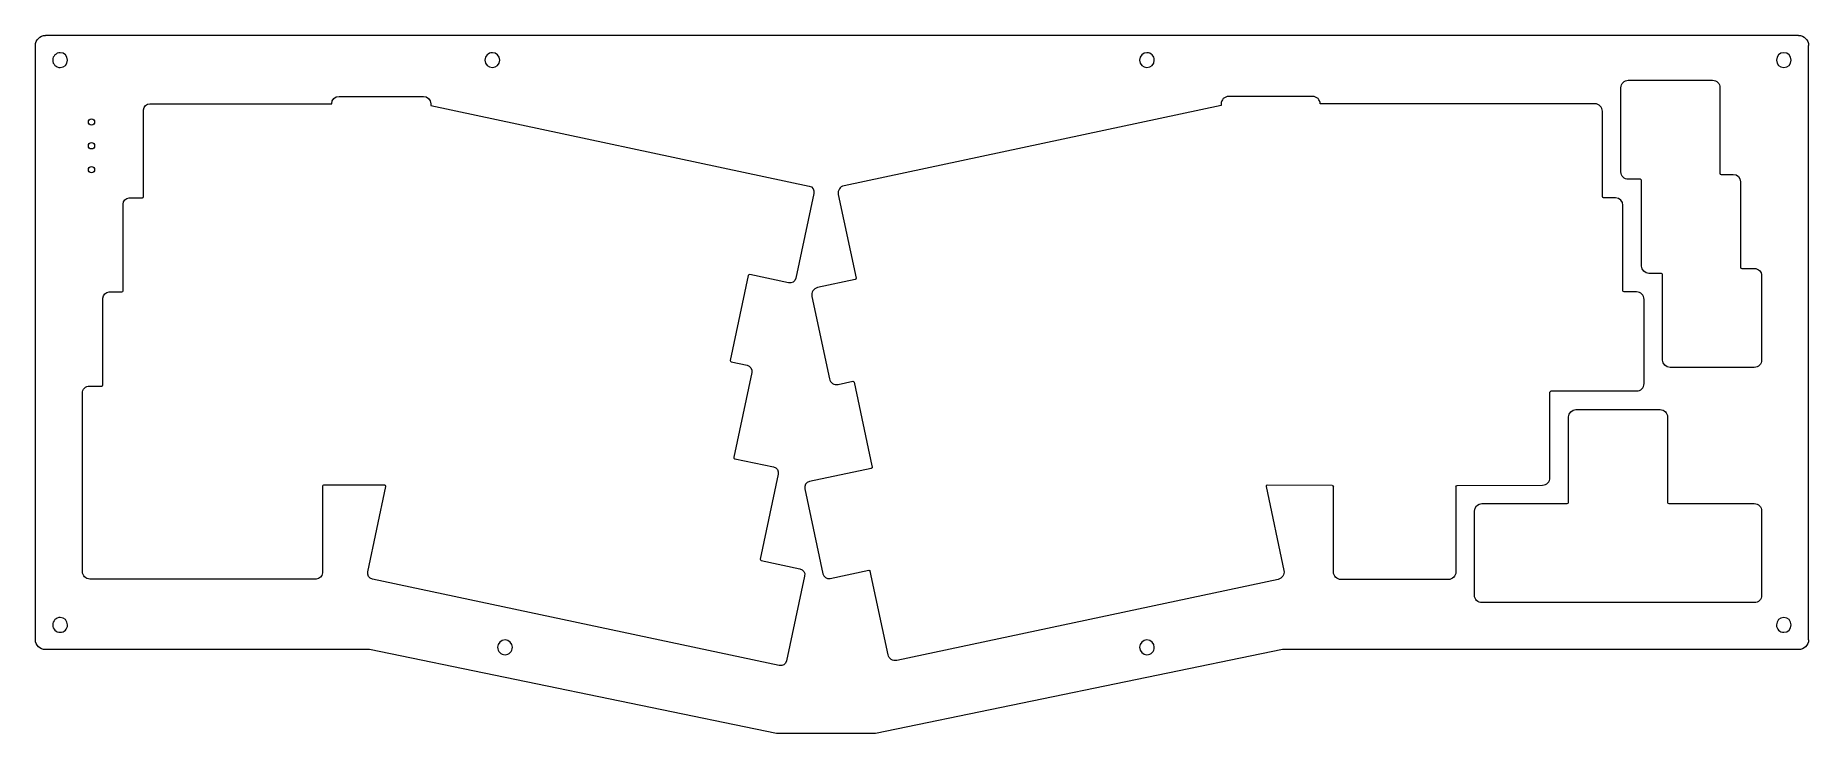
# Model space of a CAD drawing. Header units: millimetres. Extents: x -180 to 179, y -75 to 66.
import ezdxf

# ---------------------------------------------------------------- set-up
doc = ezdxf.new("R2010")
doc.units = ezdxf.units.MM
doc.header["$MEASUREMENT"] = 0
doc.layers.add('Layer 1', color=7, linetype='Continuous')

msp = doc.modelspace()

# ---------------------------------------------------------------- linework, layer by layer
at = {"layer": 'Layer 1', "color": 1, "lineweight": 9}
for centre in [(-168.419, 48.7023), (-168.419, 43.8763), (-168.419, 39.0503)]:
    msp.add_ellipse(centre, major_axis=(0, 0.635), ratio=1, dxfattribs=at)
at = {"layer": 'Layer 1', "color": 3, "lineweight": 9}
for points, knots in [([(-29.6742, -75.1378), (-29.6742, -75.1378), (-112.1319, -58.1353), (-112.1319, -58.1353), (-112.1319, -58.1353), (-112.1319, -58.1353), (-177.7652, -58.1353), (-177.7652, -58.1353), (-177.7652, -58.1353), (-178.8716, -58.1353), (-179.7661, -57.2407), (-179.7661, -56.1363), (-179.7661, -56.1363), (-179.7661, -56.1363), (-179.7661, 64.2185), (-179.7661, 64.2185), (-179.7661, 64.2185), (-179.7661, 65.3229), (-178.8716, 66.2176), (-177.7652, 66.2176)], [0, 0, 0, 0, 0.16666667, 0.16666667, 0.16666667, 0.16666667, 0.33333333, 0.33333333, 0.33333333, 0.33333333, 0.5, 0.5, 0.5, 0.5, 0.66666667, 0.66666667, 0.66666667, 0.66666667, 1, 1, 1, 1]), ([(179.3141, -56.1363), (179.3141, -57.2407), (178.4171, -58.1353), (177.3132, -58.1353), (177.3132, -58.1353), (177.3132, -58.1353), (72.7887, -58.1353), (72.7887, -58.1353), (72.7887, -58.1353), (72.7887, -58.1353), (-9.6709, -75.1378), (-9.6709, -75.1378)], [0, 0, 0, 0, 0.25, 0.25, 0.25, 0.25, 0.5, 0.5, 0.5, 0.5, 1, 1, 1, 1])]:
    msp.add_open_spline(points, degree=3, knots=knots, dxfattribs=at)
for points in [[(177.3132, 66.2176), (177.3132, 66.2176), (-177.7652, 66.2176), (-177.7652, 66.2176)], [(177.3132, 66.2176), (178.4171, 66.2176), (179.3141, 65.3229), (179.3141, 64.2185)]]:
    msp.add_open_spline(points, degree=3, dxfattribs=at)
at = {"layer": 'Layer 1', "color": 1, "lineweight": 5}
for points, knots in [([(-174.7649, 59.719), (-175.5898, 59.719), (-176.2662, 60.3932), (-176.2662, 61.2181), (-176.2662, 61.2181), (-176.2662, 62.045), (-175.5898, 62.7176), (-174.7649, 62.7176), (-174.7649, 62.7176), (-173.9402, 62.7176), (-173.2657, 62.045), (-173.2657, 61.2181), (-173.2657, 61.2181), (-173.2657, 60.3932), (-173.9402, 59.719), (-174.7649, 59.719)], [0, 0, 0, 0, 0.2, 0.2, 0.2, 0.2, 0.4, 0.4, 0.4, 0.4, 0.6, 0.6, 0.6, 0.6, 1, 1, 1, 1]), ([(-87.2325, 59.719), (-88.0575, 59.719), (-88.7334, 60.3932), (-88.7334, 61.2181), (-88.7334, 61.2181), (-88.7334, 62.045), (-88.0575, 62.7176), (-87.2325, 62.7176), (-87.2325, 62.7176), (-86.4075, 62.7176), (-85.733, 62.045), (-85.733, 61.2181), (-85.733, 61.2181), (-85.733, 60.3932), (-86.4075, 59.719), (-87.2325, 59.719)], [0, 0, 0, 0, 0.2, 0.2, 0.2, 0.2, 0.4, 0.4, 0.4, 0.4, 0.6, 0.6, 0.6, 0.6, 1, 1, 1, 1]), ([(45.3244, 59.719), (44.5014, 59.719), (43.825, 60.3932), (43.825, 61.2181), (43.825, 61.2181), (43.825, 62.045), (44.5014, 62.7176), (45.3244, 62.7176), (45.3244, 62.7176), (46.1489, 62.7176), (46.8253, 62.045), (46.8253, 61.2181), (46.8253, 61.2181), (46.8253, 60.3932), (46.1489, 59.719), (45.3244, 59.719)], [0, 0, 0, 0, 0.2, 0.2, 0.2, 0.2, 0.4, 0.4, 0.4, 0.4, 0.6, 0.6, 0.6, 0.6, 1, 1, 1, 1]), ([(174.3128, 59.719), (173.4877, 59.719), (172.8132, 60.3932), (172.8132, 61.2181), (172.8132, 61.2181), (172.8132, 62.045), (173.4877, 62.7176), (174.3128, 62.7176), (174.3128, 62.7176), (175.1378, 62.7176), (175.8118, 62.045), (175.8118, 61.2181), (175.8118, 61.2181), (175.8118, 60.3932), (175.1378, 59.719), (174.3128, 59.719)], [0, 0, 0, 0, 0.2, 0.2, 0.2, 0.2, 0.4, 0.4, 0.4, 0.4, 0.6, 0.6, 0.6, 0.6, 1, 1, 1, 1]), ([(-158.1132, 33.3254), (-158.1132, 33.3254), (-160.7754, 33.3254), (-160.7754, 33.3254), (-160.7754, 33.3254), (-161.4664, 33.3254), (-162.0265, 32.7652), (-162.0265, 32.0743), (-162.0265, 32.0743), (-162.0265, 32.0743), (-162.0265, 14.5312), (-162.0265, 14.5312), (-162.0265, 14.5312), (-162.0265, 14.3902), (-162.1408, 14.2759), (-162.282, 14.2759), (-162.282, 14.2759), (-162.282, 14.2759), (-164.8417, 14.2759), (-164.8417, 14.2759), (-164.8417, 14.2759), (-165.5326, 14.2759), (-166.091, 13.7157), (-166.091, 13.0266), (-166.091, 13.0266), (-166.091, 13.0266), (-166.091, -4.5253), (-166.091, -4.5253), (-166.091, -4.5253), (-166.091, -4.6612), (-166.2028, -4.7717), (-166.3388, -4.7717), (-166.3388, -4.7717), (-166.3388, -4.7717), (-168.7664, -4.7717), (-168.7664, -4.7717), (-168.7664, -4.7717), (-169.5927, -4.7717), (-170.2654, -5.444), (-170.2654, -6.2728), (-170.2654, -6.2728), (-170.2654, -6.2728), (-170.2565, -42.3708), (-170.2565, -42.3708), (-170.2565, -42.3708), (-170.2565, -43.1996), (-169.5838, -43.8722), (-168.755, -43.8722), (-168.755, -43.8722), (-168.755, -43.8722), (-122.9115, -43.8722), (-122.9115, -43.8722), (-122.9115, -43.8722), (-122.221, -43.8722), (-121.6622, -43.3116), (-121.6622, -42.6211), (-121.6622, -42.6211), (-121.6622, -42.6211), (-121.6622, -25.0724), (-121.6622, -25.0724), (-121.6622, -25.0724), (-121.6622, -24.9347), (-121.5485, -24.8227), (-121.4088, -24.8227), (-121.4088, -24.8227), (-121.4088, -24.8227), (-109.0416, -24.8227), (-109.0416, -24.8227), (-109.0416, -24.8227), (-108.8817, -24.8227), (-108.7623, -24.9695), (-108.7956, -25.1256), (-108.7956, -25.1256), (-108.7956, -25.1256), (-112.4644, -42.3892), (-112.4644, -42.3892), (-112.4644, -42.3892), (-112.6079, -43.0656), (-112.1779, -43.7306), (-111.5015, -43.8741), (-111.5015, -43.8741), (-111.5015, -43.8741), (-29.1192, -61.3837), (-29.1192, -61.3837), (-29.1192, -61.3837), (-28.4465, -61.5271), (-27.7834, -61.0973), (-27.6386, -60.4209), (-27.6386, -60.4209), (-27.6386, -60.4209), (-23.9913, -43.2565), (-23.9913, -43.2565), (-23.9913, -43.2565), (-23.846, -42.5807), (-24.276, -41.9169), (-24.9542, -41.772), (-24.9542, -41.772), (-24.9542, -41.772), (-32.8031, -40.1037), (-32.8031, -40.1037), (-32.8031, -40.1037), (-32.9371, -40.0759), (-33.0218, -39.9438), (-32.9922, -39.8078), (-32.9922, -39.8078), (-32.9922, -39.8078), (-29.3451, -22.6417), (-29.3451, -22.6417), (-29.3451, -22.6417), (-29.2001, -21.9672), (-29.6318, -21.304), (-30.3078, -21.1591), (-30.3078, -21.1591), (-30.3078, -21.1591), (-38.1534, -19.4926), (-38.1534, -19.4926), (-38.1534, -19.4926), (-38.2875, -19.463), (-38.3759, -19.327), (-38.3482, -19.1911), (-38.3482, -19.1911), (-38.3482, -19.1911), (-34.7009, -2.0286), (-34.7009, -2.0286), (-34.7009, -2.0286), (-34.5561, -1.3522), (-34.9893, -0.689), (-35.6638, -0.5456), (-35.6638, -0.5456), (-35.6638, -0.5456), (-38.8589, 0.134), (-38.8589, 0.134), (-38.8589, 0.134), (-38.9892, 0.1619), (-39.0757, 0.2921), (-39.0465, 0.4243), (-39.0465, 0.4243), (-39.0465, 0.4243), (-35.3994, 17.5961), (-35.3994, 17.5961), (-35.3994, 17.5961), (-35.3717, 17.7302), (-35.2357, 17.8168), (-35.1017, 17.787), (-35.1017, 17.787), (-35.1017, 17.787), (-27.2543, 16.1187), (-27.2543, 16.1187), (-27.2543, 16.1187), (-26.5765, 15.9757), (-25.9133, 16.4056), (-25.7679, 17.0816), (-25.7679, 17.0816), (-25.7679, 17.0816), (-22.1207, 34.2478), (-22.1207, 34.2478), (-22.1207, 34.2478), (-21.9759, 34.9222), (-22.4091, 35.5874), (-23.0836, 35.7308), (-23.0836, 35.7308), (-23.0836, 35.7308), (-99.7153, 52.0188), (-99.7153, 52.0188), (-99.7153, 52.0188), (-99.7153, 52.0188), (-99.7153, 52.3768), (-99.7153, 52.3768), (-99.7153, 52.3768), (-99.7153, 53.2056), (-100.3879, 53.8763), (-101.2143, 53.8763), (-101.2143, 53.8763), (-101.2143, 53.8763), (-118.2648, 53.8763), (-118.2648, 53.8763), (-118.2648, 53.8763), (-119.0936, 53.8763), (-119.7644, 53.2056), (-119.7644, 52.3768), (-119.7644, 52.3768), (-119.7644, 52.3768), (-156.6141, 52.3768), (-156.6141, 52.3768), (-156.6141, 52.3768), (-157.3047, 52.3768), (-157.8634, 51.8184), (-157.8634, 51.1275), (-157.8634, 51.1275), (-157.8634, 51.1275), (-157.8634, 33.577), (-157.8634, 33.577), (-157.8634, 33.577), (-157.8634, 33.4397), (-157.9753, 33.3292), (-158.1113, 33.3292), (-158.1113, 33.3292), (-158.1113, 33.3292), (-158.1132, 33.3254), (-158.1132, 33.3254)], [0, 0, 0, 0, 0.01960784, 0.01960784, 0.01960784, 0.01960784, 0.03921569, 0.03921569, 0.03921569, 0.03921569, 0.05882353, 0.05882353, 0.05882353, 0.05882353, 0.07843137, 0.07843137, 0.07843137, 0.07843137, 0.09803922, 0.09803922, 0.09803922, 0.09803922, 0.11764706, 0.11764706, 0.11764706, 0.11764706, 0.1372549, 0.1372549, 0.1372549, 0.1372549, 0.15686275, 0.15686275, 0.15686275, 0.15686275, 0.17647059, 0.17647059, 0.17647059, 0.17647059, 0.19607843, 0.19607843, 0.19607843, 0.19607843, 0.21568627, 0.21568627, 0.21568627, 0.21568627, 0.23529412, 0.23529412, 0.23529412, 0.23529412, 0.25490196, 0.25490196, 0.25490196, 0.25490196, 0.2745098, 0.2745098, 0.2745098, 0.2745098, 0.29411765, 0.29411765, 0.29411765, 0.29411765, 0.31372549, 0.31372549, 0.31372549, 0.31372549, 0.33333333, 0.33333333, 0.33333333, 0.33333333, 0.35294118, 0.35294118, 0.35294118, 0.35294118, 0.37254902, 0.37254902, 0.37254902, 0.37254902, 0.39215686, 0.39215686, 0.39215686, 0.39215686, 0.41176471, 0.41176471, 0.41176471, 0.41176471, 0.43137255, 0.43137255, 0.43137255, 0.43137255, 0.45098039, 0.45098039, 0.45098039, 0.45098039, 0.47058824, 0.47058824, 0.47058824, 0.47058824, 0.49019608, 0.49019608, 0.49019608, 0.49019608, 0.50980392, 0.50980392, 0.50980392, 0.50980392, 0.52941176, 0.52941176, 0.52941176, 0.52941176, 0.54901961, 0.54901961, 0.54901961, 0.54901961, 0.56862745, 0.56862745, 0.56862745, 0.56862745, 0.58823529, 0.58823529, 0.58823529, 0.58823529, 0.60784314, 0.60784314, 0.60784314, 0.60784314, 0.62745098, 0.62745098, 0.62745098, 0.62745098, 0.64705882, 0.64705882, 0.64705882, 0.64705882, 0.66666667, 0.66666667, 0.66666667, 0.66666667, 0.68627451, 0.68627451, 0.68627451, 0.68627451, 0.70588235, 0.70588235, 0.70588235, 0.70588235, 0.7254902, 0.7254902, 0.7254902, 0.7254902, 0.74509804, 0.74509804, 0.74509804, 0.74509804, 0.76470588, 0.76470588, 0.76470588, 0.76470588, 0.78431373, 0.78431373, 0.78431373, 0.78431373, 0.80392157, 0.80392157, 0.80392157, 0.80392157, 0.82352941, 0.82352941, 0.82352941, 0.82352941, 0.84313725, 0.84313725, 0.84313725, 0.84313725, 0.8627451, 0.8627451, 0.8627451, 0.8627451, 0.88235294, 0.88235294, 0.88235294, 0.88235294, 0.90196078, 0.90196078, 0.90196078, 0.90196078, 0.92156863, 0.92156863, 0.92156863, 0.92156863, 0.94117647, 0.94117647, 0.94117647, 0.94117647, 0.96078431, 0.96078431, 0.96078431, 0.96078431, 1, 1, 1, 1]), ([(149.7623, 0.4868), (149.7623, -0.3401), (150.4346, -1.0126), (151.2614, -1.0126), (151.2614, -1.0126), (151.2614, -1.0126), (168.31, -1.0126), (168.31, -1.0126), (168.31, -1.0126), (169.1388, -1.0126), (169.8129, -0.3401), (169.8129, 0.4868), (169.8129, 0.4868), (169.8129, 0.4868), (169.8129, 17.5373), (169.8129, 17.5373), (169.8129, 17.5373), (169.8129, 18.3661), (169.1388, 19.0363), (168.31, 19.0363), (168.31, 19.0363), (168.31, 19.0363), (165.7875, 19.0363), (165.7875, 19.0363), (165.7875, 19.0363), (165.6534, 19.0363), (165.541, 19.1469), (165.541, 19.2829), (165.541, 19.2829), (165.541, 19.2829), (165.541, 36.5868), (165.541, 36.5868), (165.541, 36.5868), (165.541, 37.4137), (164.8708, 38.0859), (164.042, 38.0859), (164.042, 38.0859), (164.042, 38.0859), (161.622, 38.0859), (161.622, 38.0859), (161.622, 38.0859), (161.481, 38.0859), (161.3703, 38.1983), (161.3703, 38.3361), (161.3703, 38.3361), (161.3703, 38.3361), (161.3703, 55.6345), (161.3703, 55.6345), (161.3703, 55.6345), (161.3703, 56.4633), (160.6982, 57.1354), (159.8694, 57.1354), (159.8694, 57.1354), (159.8694, 57.1354), (142.8189, 57.1354), (142.8189, 57.1354), (142.8189, 57.1354), (141.9901, 57.1354), (141.3195, 56.4633), (141.3195, 55.6345), (141.3195, 55.6345), (141.3195, 55.6345), (141.3195, 38.5858), (141.3195, 38.5858), (141.3195, 38.5858), (141.3195, 37.7571), (141.994, 37.0849), (142.8189, 37.0864), (142.8189, 37.0864), (142.8189, 37.0864), (145.246, 37.0864), (145.246, 37.0864), (145.246, 37.0864), (145.3838, 37.0864), (145.4939, 36.9744), (145.4939, 36.8404), (145.4939, 36.8404), (145.4939, 36.8404), (145.4939, 19.5345), (145.4939, 19.5345), (145.4939, 19.5345), (145.4939, 18.7057), (146.1627, 18.0354), (146.9933, 18.0354), (146.9933, 18.0354), (146.9933, 18.0354), (149.5103, 18.0354), (149.5103, 18.0354), (149.5103, 18.0354), (149.6518, 18.0354), (149.7623, 17.9249), (149.7623, 17.7852), (149.7623, 17.7852), (149.7623, 17.7852), (149.7623, 0.4868), (149.7623, 0.4868)], [0, 0, 0, 0, 0.04, 0.04, 0.04, 0.04, 0.08, 0.08, 0.08, 0.08, 0.12, 0.12, 0.12, 0.12, 0.16, 0.16, 0.16, 0.16, 0.2, 0.2, 0.2, 0.2, 0.24, 0.24, 0.24, 0.24, 0.28, 0.28, 0.28, 0.28, 0.32, 0.32, 0.32, 0.32, 0.36, 0.36, 0.36, 0.36, 0.4, 0.4, 0.4, 0.4, 0.44, 0.44, 0.44, 0.44, 0.48, 0.48, 0.48, 0.48, 0.52, 0.52, 0.52, 0.52, 0.56, 0.56, 0.56, 0.56, 0.6, 0.6, 0.6, 0.6, 0.64, 0.64, 0.64, 0.64, 0.68, 0.68, 0.68, 0.68, 0.72, 0.72, 0.72, 0.72, 0.76, 0.76, 0.76, 0.76, 0.8, 0.8, 0.8, 0.8, 0.84, 0.84, 0.84, 0.84, 0.88, 0.88, 0.88, 0.88, 0.92, 0.92, 0.92, 0.92, 1, 1, 1, 1]), ([(168.31, -48.6365), (169.1388, -48.6365), (169.8129, -47.9639), (169.8129, -47.1351), (169.8129, -47.1351), (169.8129, -47.1351), (169.8129, -30.0864), (169.8129, -30.0864), (169.8129, -30.0864), (169.8129, -29.2577), (169.1388, -28.5874), (168.31, -28.5874), (168.31, -28.5874), (168.31, -28.5874), (151.0079, -28.5874), (151.0079, -28.5874), (151.0079, -28.5874), (150.8739, -28.5874), (150.7634, -28.4769), (150.7634, -28.341), (150.7634, -28.341), (150.7634, -28.341), (150.7634, -11.0369), (150.7634, -11.0369), (150.7634, -11.0369), (150.7634, -10.2081), (150.0893, -9.5379), (149.2605, -9.5379), (149.2605, -9.5379), (149.2605, -9.5379), (132.2118, -9.5379), (132.2118, -9.5379), (132.2118, -9.5379), (131.3869, -9.5379), (130.7128, -10.2081), (130.7128, -11.0369), (130.7128, -11.0369), (130.7128, -11.0369), (130.7128, -28.3391), (130.7128, -28.3391), (130.7128, -28.3391), (130.7128, -28.475), (130.6023, -28.5874), (130.4646, -28.5874), (130.4646, -28.5874), (130.4646, -28.5874), (113.1623, -28.5874), (113.1623, -28.5874), (113.1623, -28.5874), (112.3374, -28.5874), (111.6633, -29.2577), (111.6633, -30.0864), (111.6633, -30.0864), (111.6633, -30.0864), (111.6633, -47.1351), (111.6633, -47.1351), (111.6633, -47.1351), (111.6633, -47.9639), (112.3374, -48.6365), (113.1623, -48.6365), (113.1623, -48.6365), (113.1623, -48.6365), (168.31, -48.6365), (168.31, -48.6365)], [0, 0, 0, 0, 0.05882353, 0.05882353, 0.05882353, 0.05882353, 0.11764706, 0.11764706, 0.11764706, 0.11764706, 0.17647059, 0.17647059, 0.17647059, 0.17647059, 0.23529412, 0.23529412, 0.23529412, 0.23529412, 0.29411765, 0.29411765, 0.29411765, 0.29411765, 0.35294118, 0.35294118, 0.35294118, 0.35294118, 0.41176471, 0.41176471, 0.41176471, 0.41176471, 0.47058824, 0.47058824, 0.47058824, 0.47058824, 0.52941176, 0.52941176, 0.52941176, 0.52941176, 0.58823529, 0.58823529, 0.58823529, 0.58823529, 0.64705882, 0.64705882, 0.64705882, 0.64705882, 0.70588235, 0.70588235, 0.70588235, 0.70588235, 0.76470588, 0.76470588, 0.76470588, 0.76470588, 0.82352941, 0.82352941, 0.82352941, 0.82352941, 0.88235294, 0.88235294, 0.88235294, 0.88235294, 1, 1, 1, 1]), ([(-174.7649, -54.6369), (-175.5898, -54.6369), (-176.2662, -53.9609), (-176.2662, -53.136), (-176.2662, -53.136), (-176.2662, -52.311), (-175.5898, -51.6364), (-174.7649, -51.6364), (-174.7649, -51.6364), (-173.9402, -51.6364), (-173.2657, -52.311), (-173.2657, -53.136), (-173.2657, -53.136), (-173.2657, -53.9609), (-173.9402, -54.6369), (-174.7649, -54.6369)], [0, 0, 0, 0, 0.2, 0.2, 0.2, 0.2, 0.4, 0.4, 0.4, 0.4, 0.6, 0.6, 0.6, 0.6, 1, 1, 1, 1]), ([(174.3128, -54.6369), (173.4877, -54.6369), (172.8132, -53.9609), (172.8132, -53.136), (172.8132, -53.136), (172.8132, -52.311), (173.4877, -51.6364), (174.3128, -51.6364), (174.3128, -51.6364), (175.1378, -51.6364), (175.8118, -52.311), (175.8118, -53.136), (175.8118, -53.136), (175.8118, -53.9609), (175.1378, -54.6369), (174.3128, -54.6369)], [0, 0, 0, 0, 0.2, 0.2, 0.2, 0.2, 0.4, 0.4, 0.4, 0.4, 0.6, 0.6, 0.6, 0.6, 1, 1, 1, 1]), ([(-84.6714, -59.1753), (-85.4959, -59.1753), (-86.1723, -58.4989), (-86.1723, -57.674), (-86.1723, -57.674), (-86.1723, -56.8494), (-85.4959, -56.175), (-84.6714, -56.175), (-84.6714, -56.175), (-83.8464, -56.175), (-83.1718, -56.8494), (-83.1718, -57.674), (-83.1718, -57.674), (-83.1718, -58.4989), (-83.8464, -59.1753), (-84.6714, -59.1753)], [0, 0, 0, 0, 0.2, 0.2, 0.2, 0.2, 0.4, 0.4, 0.4, 0.4, 0.6, 0.6, 0.6, 0.6, 1, 1, 1, 1])]:
    msp.add_open_spline(points, degree=3, knots=knots, dxfattribs=at)
at = {"layer": 'Layer 1', "color": 3, "lineweight": 5}
for points in [[(179.3141, -56.1363), (179.3141, -56.1363), (179.3141, 64.2185), (179.3141, 64.2185)], [(-9.6709, -75.1378), (-9.6709, -75.1378), (-29.6742, -75.1378), (-29.6742, -75.1378)]]:
    msp.add_open_spline(points, degree=3, dxfattribs=at)
at = {"layer": 'Layer 1', "color": 1, "lineweight": 9}
for points, knots in [([(108.1502, -24.8867), (108.1502, -24.8867), (125.4524, -24.8246), (125.4524, -24.8246), (125.4524, -24.8246), (126.2775, -24.8246), (126.9515, -24.152), (126.9515, -23.3232), (126.9515, -23.3232), (126.9515, -23.3232), (126.9515, -6.0229), (126.9515, -6.0229), (126.9515, -6.0229), (126.9515, -5.8852), (127.062, -5.7751), (127.1979, -5.7751), (127.1979, -5.7751), (127.1979, -5.7751), (144.4982, -5.7751), (144.4982, -5.7751), (144.4982, -5.7751), (145.327, -5.7751), (146.001, -5.1024), (146.001, -4.2737), (146.001, -4.2737), (146.001, -4.2737), (146.001, 12.7749), (146.001, 12.7749), (146.001, 12.7749), (146.001, 13.6036), (145.327, 14.2759), (144.4982, 14.2759), (144.4982, 14.2759), (144.4982, 14.2759), (141.9756, 14.2759), (141.9756, 14.2759), (141.9756, 14.2759), (141.8378, 14.2759), (141.7292, 14.3844), (141.7292, 14.5204), (141.7292, 14.5204), (141.7292, 14.5204), (141.7292, 31.8244), (141.7292, 31.8244), (141.7292, 31.8244), (141.7292, 32.6532), (141.0588, 33.3234), (140.2302, 33.3234), (140.2302, 33.3234), (140.2302, 33.3234), (137.8101, 33.3234), (137.8101, 33.3234), (137.8101, 33.3234), (137.6691, 33.3234), (137.5604, 33.4359), (137.5604, 33.5755), (137.5604, 33.5755), (137.5604, 33.5755), (137.5604, 50.872), (137.5604, 50.872), (137.5604, 50.872), (137.5604, 51.7008), (136.8864, 52.3729), (136.0576, 52.3729), (136.0576, 52.3729), (136.0576, 52.3729), (80.4118, 52.3729), (80.4118, 52.3729), (80.4118, 52.3729), (80.4118, 53.2017), (79.7378, 53.8725), (78.9091, 53.8725), (78.9091, 53.8725), (78.9091, 53.8725), (61.8604, 53.8725), (61.8604, 53.8725), (61.8604, 53.8725), (61.0298, 53.8725), (60.359, 53.2017), (60.359, 52.3729), (60.359, 52.3729), (60.359, 52.3729), (60.359, 52.0132), (60.359, 52.0132), (60.359, 52.0132), (60.359, 52.0132), (-16.0188, 35.7783), (-16.0188, 35.7783), (-16.0188, 35.7783), (-16.8255, 35.6075), (-17.3456, 34.8103), (-17.1712, 33.9998), (-17.1712, 33.9998), (-17.1712, 33.9998), (-13.5734, 17.0745), (-13.5734, 17.0745), (-13.5734, 17.0745), (-13.5442, 16.9418), (-13.6302, 16.8116), (-13.7648, 16.782), (-13.7648, 16.782), (-13.7648, 16.782), (-21.3728, 15.1653), (-21.3728, 15.1653), (-21.3728, 15.1653), (-22.1852, 14.9927), (-22.6997, 14.1968), (-22.5304, 13.3868), (-22.5304, 13.3868), (-22.5304, 13.3868), (-18.9844, -3.2887), (-18.9844, -3.2887), (-18.9844, -3.2887), (-18.8117, -4.1011), (-18.0145, -4.6175), (-17.2041, -4.4444), (-17.2041, -4.4444), (-17.2041, -4.4444), (-14.2549, -3.8179), (-14.2549, -3.8179), (-14.2549, -3.8179), (-14.119, -3.7906), (-13.9887, -3.8749), (-13.9609, -4.0094), (-13.9609, -4.0094), (-13.9609, -4.0094), (-10.3636, -20.9328), (-10.3636, -20.9328), (-10.3636, -20.9328), (-10.3124, -21.1864), (-10.3636, -20.9328), (-10.3124, -21.1864)], [0, 0, 0, 0, 0.02941176, 0.02941176, 0.02941176, 0.02941176, 0.05882353, 0.05882353, 0.05882353, 0.05882353, 0.08823529, 0.08823529, 0.08823529, 0.08823529, 0.11764706, 0.11764706, 0.11764706, 0.11764706, 0.14705882, 0.14705882, 0.14705882, 0.14705882, 0.17647059, 0.17647059, 0.17647059, 0.17647059, 0.20588235, 0.20588235, 0.20588235, 0.20588235, 0.23529412, 0.23529412, 0.23529412, 0.23529412, 0.26470588, 0.26470588, 0.26470588, 0.26470588, 0.29411765, 0.29411765, 0.29411765, 0.29411765, 0.32352941, 0.32352941, 0.32352941, 0.32352941, 0.35294118, 0.35294118, 0.35294118, 0.35294118, 0.38235294, 0.38235294, 0.38235294, 0.38235294, 0.41176471, 0.41176471, 0.41176471, 0.41176471, 0.44117647, 0.44117647, 0.44117647, 0.44117647, 0.47058824, 0.47058824, 0.47058824, 0.47058824, 0.5, 0.5, 0.5, 0.5, 0.52941176, 0.52941176, 0.52941176, 0.52941176, 0.55882353, 0.55882353, 0.55882353, 0.55882353, 0.58823529, 0.58823529, 0.58823529, 0.58823529, 0.61764706, 0.61764706, 0.61764706, 0.61764706, 0.64705882, 0.64705882, 0.64705882, 0.64705882, 0.67647059, 0.67647059, 0.67647059, 0.67647059, 0.70588235, 0.70588235, 0.70588235, 0.70588235, 0.73529412, 0.73529412, 0.73529412, 0.73529412, 0.76470588, 0.76470588, 0.76470588, 0.76470588, 0.79411765, 0.79411765, 0.79411765, 0.79411765, 0.82352941, 0.82352941, 0.82352941, 0.82352941, 0.85294118, 0.85294118, 0.85294118, 0.85294118, 0.88235294, 0.88235294, 0.88235294, 0.88235294, 0.91176471, 0.91176471, 0.91176471, 0.91176471, 0.94117647, 0.94117647, 0.94117647, 0.94117647, 1, 1, 1, 1]), ([(-10.509, -21.4734), (-10.509, -21.4734), (-23.014, -24.1337), (-23.014, -24.1337), (-23.014, -24.1337), (-23.688, -24.2772), (-24.1178, -24.9403), (-23.9749, -25.6162), (-23.9749, -25.6162), (-23.9749, -25.6162), (-20.3258, -42.7806), (-20.3258, -42.7806), (-20.3258, -42.7806), (-20.1842, -43.4569), (-19.521, -43.8887), (-18.8428, -43.7433), (-18.8428, -43.7433), (-18.8428, -43.7433), (-10.9939, -42.075), (-10.9939, -42.075), (-10.9939, -42.075), (-10.8599, -42.0478), (-10.7272, -42.1338), (-10.6999, -42.2683)], [0, 0, 0, 0, 0.14285714, 0.14285714, 0.14285714, 0.14285714, 0.28571429, 0.28571429, 0.28571429, 0.28571429, 0.42857143, 0.42857143, 0.42857143, 0.42857143, 0.57142857, 0.57142857, 0.57142857, 0.57142857, 0.71428571, 0.71428571, 0.71428571, 0.71428571, 1, 1, 1, 1]), ([(82.8388, -24.8867), (82.8388, -24.8867), (69.6985, -24.8246), (69.6985, -24.8246), (69.6985, -24.8246), (69.5348, -24.8246), (69.4153, -24.9733), (69.4501, -25.1294), (69.4501, -25.1294), (69.4501, -25.1294), (73.0663, -42.1488), (73.0663, -42.1488), (73.0663, -42.1488), (73.2388, -42.9588), (72.7209, -43.7547), (71.9124, -43.9273), (71.9124, -43.9273), (71.9124, -43.9273), (-5.3219, -60.3437), (-5.3219, -60.3437), (-5.3219, -60.3437), (-6.1323, -60.5164), (-6.9296, -59.9985), (-7.1041, -59.188), (-7.1041, -59.188), (-7.1041, -59.188), (-10.6999, -42.2683), (-10.6999, -42.2683)], [0, 0, 0, 0, 0.125, 0.125, 0.125, 0.125, 0.25, 0.25, 0.25, 0.25, 0.375, 0.375, 0.375, 0.375, 0.5, 0.5, 0.5, 0.5, 0.625, 0.625, 0.625, 0.625, 0.75, 0.75, 0.75, 0.75, 1, 1, 1, 1]), ([(107.8967, -25.1421), (107.8967, -25.1421), (107.8967, -42.4259), (107.8967, -42.4259), (107.8967, -42.4259), (107.8967, -43.2641), (107.2114, -43.9495), (106.3733, -43.9495), (106.3733, -43.9495), (106.3733, -43.9495), (84.6177, -43.9495), (84.6177, -43.9495), (84.6177, -43.9495), (83.7796, -43.9495), (83.0924, -43.2641), (83.0924, -42.4259), (83.0924, -42.4259), (83.0924, -42.4259), (83.0924, -25.1421), (83.0924, -25.1421)], [0, 0, 0, 0, 0.16666667, 0.16666667, 0.16666667, 0.16666667, 0.33333333, 0.33333333, 0.33333333, 0.33333333, 0.5, 0.5, 0.5, 0.5, 0.66666667, 0.66666667, 0.66666667, 0.66666667, 1, 1, 1, 1]), ([(45.3244, -59.1753), (44.5014, -59.1753), (43.825, -58.5008), (43.825, -57.6759), (43.825, -57.6759), (43.825, -56.8494), (44.5014, -56.1769), (45.3244, -56.1769), (45.3244, -56.1769), (46.1489, -56.1769), (46.8253, -56.8494), (46.8253, -57.6759), (46.8253, -57.6759), (46.8253, -58.5008), (46.1489, -59.1753), (45.3244, -59.1753)], [0, 0, 0, 0, 0.2, 0.2, 0.2, 0.2, 0.4, 0.4, 0.4, 0.4, 0.6, 0.6, 0.6, 0.6, 1, 1, 1, 1])]:
    msp.add_open_spline(points, degree=3, knots=knots, dxfattribs=at)
for points in [[(-10.3143, -21.1756), (-10.2846, -21.3096), (-10.3744, -21.4436), (-10.509, -21.4715)], [(82.8388, -24.8867), (82.9786, -24.8867), (83.0924, -25.001), (83.0924, -25.1421)], [(107.8967, -25.1421), (107.8967, -25.001), (108.0106, -24.8867), (108.1502, -24.8867)]]:
    msp.add_open_spline(points, degree=3, dxfattribs=at)

doc.saveas('drawing.dxf')
